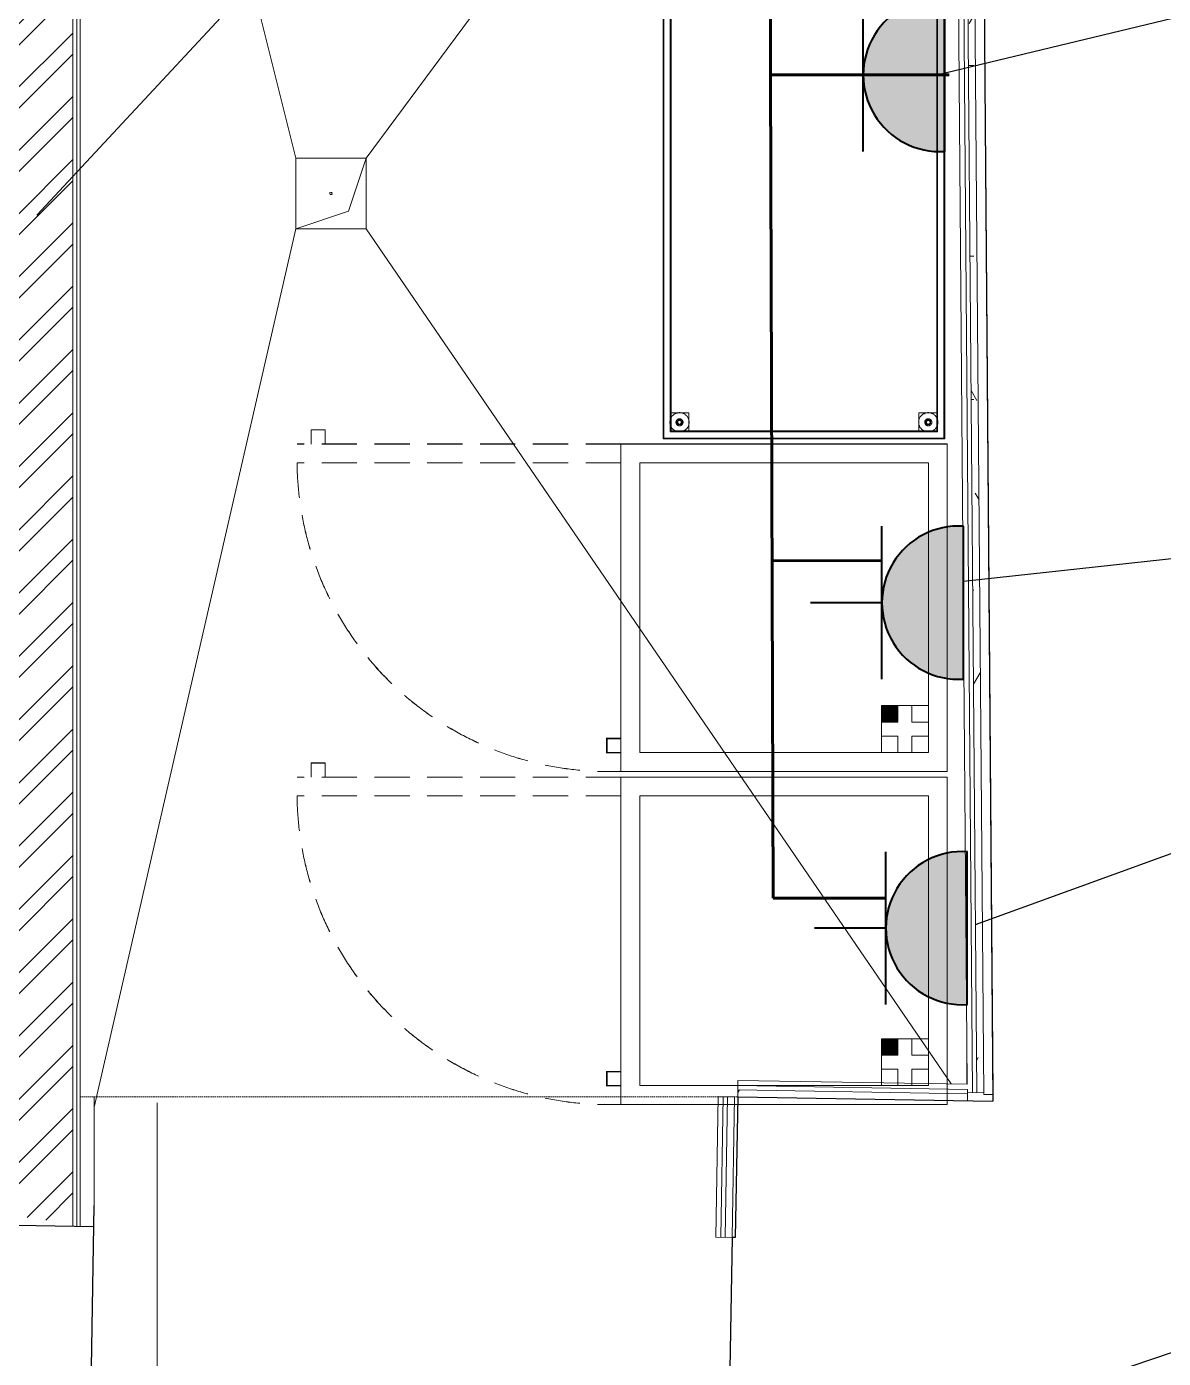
# Model space of a CAD drawing. Header units: millimetres. Extents: x -32 to 417638015, y -35 to 175284279.
# Drawn here: x 222499 to 224921, y 88470 to 91305 of the extents above; entities that cross this region are included whole.
import ezdxf
from ezdxf.enums import TextEntityAlignment as Align

# ---------------------------------------------------------------- set-up
doc = ezdxf.new("R2010")
doc.units = ezdxf.units.MM
doc.linetypes.add('ADSK_Штриховая_ш3 п1_5', pattern=[4.5, 3, -1.5])
doc.linetypes.add('NASCOSTA', pattern=[0.375, 0.25, -0.125])
for name, color, linetype, lineweight in [('.', 7, 'Continuous', 40), ('_ЭМ_гофра', 5, 'Continuous', 60), ('_ЭМ_ТХ_пищеблок', 7, 'Continuous', 30), ('Атрибут', 7, 'Continuous', 5), ('ДОНМ_ТХ_(Нейтральное_мебель)', 7, 'Continuous', 0), ('Обобщенные модели', 7, 'Continuous', 18), ('Оборудование', 7, 'Continuous', 18), ('Перекрытие', 7, 'Continuous', 18), ('Пищ_ОБорудование', 7, 'Continuous', 0), ('Стены внутренние', 7, 'Continuous', 18), ('Стены несущие', 7, 'Continuous', 30), ('Стены отделка', 7, 'Continuous', 30), ('Стены штриховка', 7, 'Continuous', 9), ('ШТРИХОВКА', 252, 'Continuous', 15), ('ЭМ', 5, 'Continuous', 40), ('ЭО', 94, 'Continuous', 30)]:
    doc.layers.add(name, color=color, linetype=linetype, lineweight=lineweight)
doc.layers.add('PDF __ЭМ_Надписи', color=7, linetype='Continuous')
doc.layers.add('ЭОМ_Лотки рабочие', color=5, linetype='Continuous')
doc.layers.add('Линии', color=7, linetype='Continuous', lineweight=9, true_color=0x00a600)
doc.styles.add('ISOCPEUR', font='isocpeur.ttf', dxfattribs={"width": 0.85, "height": 275})
pattern_1 = [(0, (557.2, 188.9), (406.4, 101.6), [33.528, -271.272, 33.528, -271.272, -1625.6]), (0, (557.2, 188.9), (406.4, 101.6), [-609.6, 33.528, -576.072, 33.528, -271.272, -711.2]), (0, (557.2, 188.9), (406.4, 101.6), [-1524, 33.528, -169.672, 33.528, -474.472]), (120, (709.6, 239.7), (-291.18818, 301.15272), [33.528, -271.272, 33.528, -271.272, -1625.6]), (120, (709.6, 239.7), (-291.18818, 301.15272), [-609.6, 33.528, -576.072, 33.528, -271.272, -711.2]), (120, (709.6, 239.7), (-291.18818, 301.15272), [-1524, 33.528, -169.672, 33.528, -474.472]), (240, (760.4, 442.9), (-115.21182, -402.75272), [33.528, -271.272, 33.528, -271.272, -1625.6]), (240, (760.4, 442.9), (-115.21182, -402.75272), [-609.6, 33.528, -576.072, 33.528, -271.272, -711.2]), (240, (760.4, 442.9), (-115.21182, -402.75272), [-1524, 33.528, -169.672, 33.528, -474.472])]

# ---------------------------------------------------------------- blocks, each defined once
blk = doc.blocks.new('_ЭМ_ТХ_Пищеблок')
at = {"layer": 'Пищ_ОБорудование'}
for points in [[(61161.3, 40211.4), (61161.3, 40246.4), (61126.3, 40246.4), (61126.3, 40211.4)], [(61161.3, 39502.2), (61161.3, 39537.2), (61126.3, 39537.2), (61126.3, 39502.2)]]:
    blk.add_hatch(color=8, dxfattribs=at).paths.add_polyline_path(points)
at = {"layer": 'ДОНМ_ТХ_(Нейтральное_мебель)', "color": 8}
blk.add_lwpolyline([(61261.1, 42014.6), (61261.1, 40814.6), (60661.1, 40814.6), (60661.1, 42014.6)], close=True, dxfattribs=at)
for points in [[(61259.6, 42013.1), (61259.6, 40816.1), (60662.6, 40816.1), (60662.6, 42013.1), (61261.1, 42013.1)], [(60676.1, 40829.6), (60676.1, 41999.6)], [(61246.1, 41999.6), (61246.1, 40829.6)], [(60678.1, 40869.6), (60678.1, 41960.7)], [(61244.1, 40869.6), (61244.1, 41960.7)], [(60696.1, 40829.1), (60697.5, 40829.2), (60698.8, 40829.3), (60700.2, 40829.6), (60701.5, 40829.9), (60702.7, 40830.2), (60704, 40830.7), (60705.2, 40831.3), (60706.4, 40831.9), (60707.5, 40832.6), (60708.6, 40833.4), (60709.6, 40834.2), (60710.6, 40835.1), (60711.5, 40836.1), (60712.4, 40837.1), (60713.1, 40838.2), (60713.9, 40839.4), (60714.5, 40840.6), (60715.1, 40841.8), (60715.5, 40843.1), (60715.9, 40844.4), (60716.2, 40845.7), (60716.4, 40847), (60716.6, 40848.3), (60716.6, 40849.6), (60716.6, 40851), (60716.4, 40852.3), (60716.2, 40853.6), (60715.9, 40854.9), (60715.5, 40856.2), (60715.1, 40857.5), (60714.5, 40858.7), (60713.9, 40859.9), (60713.1, 40861.1), (60712.4, 40862.2), (60711.5, 40863.2), (60710.6, 40864.2), (60709.6, 40865.1), (60708.6, 40865.9), (60707.5, 40866.7), (60706.4, 40867.4), (60705.2, 40868), (60704, 40868.6), (60702.7, 40869), (60701.5, 40869.4), (60700.2, 40869.7), (60698.8, 40870), (60697.5, 40870.1), (60694.7, 40870.1), (60693.4, 40870), (60692.1, 40869.7), (60690.8, 40869.4), (60689.5, 40869), (60688.2, 40868.6), (60687, 40868), (60685.9, 40867.4), (60684.7, 40866.7), (60683.7, 40865.9), (60682.6, 40865.1), (60681.6, 40864.2), (60680.7, 40863.2), (60679.9, 40862.2), (60679.1, 40861.1), (60678.4, 40859.9), (60677.7, 40858.7), (60677.2, 40857.5), (60676.7, 40856.2), (60676.3, 40854.9), (60676, 40853.6), (60675.8, 40852.3), (60675.7, 40851), (60675.6, 40849.6), (60675.7, 40848.3), (60675.8, 40847), (60676, 40845.7), (60676.3, 40844.4), (60676.7, 40843.1), (60677.2, 40841.8), (60677.7, 40840.6), (60678.4, 40839.4), (60679.1, 40838.2), (60679.9, 40837.1), (60680.7, 40836.1), (60681.6, 40835.1), (60682.6, 40834.2), (60683.7, 40833.4), (60684.7, 40832.6), (60685.9, 40831.9), (60687, 40831.3), (60688.2, 40830.7), (60689.5, 40830.2), (60690.8, 40829.9), (60692.1, 40829.6), (60693.4, 40829.3), (60694.7, 40829.2), (60696.1, 40829.1)], [(60676.1, 40869.6), (60716.1, 40869.6), (60716.1, 40829.6)], [(60714.9, 40831.6), (60678.1, 40831.6), (60678.1, 40868.4)], [(61226.1, 40829.1), (61227.5, 40829.2), (61228.8, 40829.3), (61230.2, 40829.6), (61231.5, 40829.9), (61232.7, 40830.2), (61234, 40830.7), (61235.2, 40831.3), (61236.4, 40831.9), (61237.5, 40832.6), (61238.6, 40833.4), (61239.6, 40834.2), (61240.6, 40835.1), (61241.5, 40836.1), (61242.4, 40837.1), (61243.1, 40838.2), (61243.9, 40839.4), (61244.5, 40840.6), (61245.1, 40841.8), (61245.5, 40843.1), (61245.9, 40844.4), (61246.2, 40845.7), (61246.4, 40847), (61246.6, 40848.3), (61246.6, 40849.6), (61246.6, 40851), (61246.4, 40852.3), (61246.2, 40853.6), (61245.9, 40854.9), (61245.5, 40856.2), (61245.1, 40857.5), (61244.5, 40858.7), (61243.9, 40859.9), (61243.1, 40861.1), (61242.4, 40862.2), (61241.5, 40863.2), (61240.6, 40864.2), (61239.6, 40865.1), (61238.6, 40865.9), (61237.5, 40866.7), (61236.4, 40867.4), (61235.2, 40868), (61234, 40868.6), (61232.7, 40869), (61231.5, 40869.4), (61230.2, 40869.7), (61228.8, 40870), (61227.5, 40870.1), (61224.7, 40870.1), (61223.4, 40870), (61222.1, 40869.7), (61220.8, 40869.4), (61219.5, 40869), (61218.2, 40868.6), (61217, 40868), (61215.9, 40867.4), (61214.7, 40866.7), (61213.7, 40865.9), (61212.6, 40865.1), (61211.6, 40864.2), (61210.7, 40863.2), (61209.9, 40862.2), (61209.1, 40861.1), (61208.4, 40859.9), (61207.7, 40858.7), (61207.2, 40857.5), (61206.7, 40856.2), (61206.3, 40854.9), (61206, 40853.6), (61205.8, 40852.3), (61205.7, 40851), (61205.6, 40849.6), (61205.7, 40848.3), (61205.8, 40847), (61206, 40845.7), (61206.3, 40844.4), (61206.7, 40843.1), (61207.2, 40841.8), (61207.7, 40840.6), (61208.4, 40839.4), (61209.1, 40838.2), (61209.9, 40837.1), (61210.7, 40836.1), (61211.6, 40835.1), (61212.6, 40834.2), (61213.7, 40833.4), (61214.7, 40832.6), (61215.9, 40831.9), (61217, 40831.3), (61218.2, 40830.7), (61219.5, 40830.2), (61220.8, 40829.9), (61222.1, 40829.6), (61223.4, 40829.3), (61224.7, 40829.2), (61226.1, 40829.1)], [(61206.1, 40829.6), (61206.1, 40869.6), (61246.1, 40869.6)], [(61244.1, 40868.4), (61244.1, 40831.6), (61207.3, 40831.6)], [(60696.1, 40857.1), (60695.6, 40857.1), (60695.1, 40857.1), (60694.6, 40857), (60694.2, 40856.9), (60693.7, 40856.7), (60693.2, 40856.6), (60692.8, 40856.4), (60692.4, 40856.1), (60691.9, 40855.9), (60691.6, 40855.6), (60691.2, 40855.3), (60690.8, 40855), (60690.5, 40854.6), (60690.2, 40854.2), (60689.9, 40853.8), (60689.6, 40853.4), (60689.4, 40853), (60689.2, 40852.5), (60689, 40852), (60688.9, 40851.6), (60688.8, 40851.1), (60688.7, 40850.6), (60688.6, 40850.1), (60688.6, 40849.6), (60688.6, 40849.2), (60688.7, 40848.7), (60688.8, 40848.2), (60688.9, 40847.7), (60689, 40847.3), (60689.2, 40846.8), (60689.4, 40846.3), (60689.6, 40845.9), (60689.9, 40845.5), (60690.2, 40845.1), (60690.5, 40844.7), (60690.8, 40844.3), (60691.2, 40844), (60691.6, 40843.7), (60691.9, 40843.4), (60692.4, 40843.2), (60692.8, 40842.9), (60693.2, 40842.7), (60693.7, 40842.6), (60694.2, 40842.4), (60694.6, 40842.3), (60695.1, 40842.2), (60695.6, 40842.2), (60696.6, 40842.2), (60697.1, 40842.2), (60697.6, 40842.3), (60698.1, 40842.4), (60698.5, 40842.6), (60699, 40842.7), (60699.4, 40842.9), (60699.9, 40843.2), (60700.3, 40843.4), (60700.7, 40843.7), (60701, 40844), (60701.4, 40844.3), (60701.7, 40844.7), (60702.1, 40845.1), (60702.3, 40845.5), (60702.6, 40845.9), (60702.8, 40846.3), (60703, 40846.8), (60703.2, 40847.3), (60703.4, 40847.7), (60703.5, 40848.2), (60703.5, 40848.7), (60703.6, 40849.2), (60703.6, 40849.6), (60703.6, 40850.1), (60703.5, 40850.6), (60703.5, 40851.1), (60703.4, 40851.6), (60703.2, 40852), (60703, 40852.5), (60702.8, 40853), (60702.6, 40853.4), (60702.3, 40853.8), (60702.1, 40854.2), (60701.7, 40854.6), (60701.4, 40855), (60701, 40855.3), (60700.7, 40855.6), (60700.3, 40855.9), (60699.9, 40856.1), (60699.4, 40856.4), (60699, 40856.6), (60698.5, 40856.7), (60698.1, 40856.9), (60697.6, 40857), (60697.1, 40857.1), (60696.6, 40857.1), (60696.1, 40857.1)], [(60696.1, 40854.6), (60695.8, 40854.6), (60695.4, 40854.6), (60695.1, 40854.6), (60694.8, 40854.5), (60694.5, 40854.4), (60694.2, 40854.3), (60693.9, 40854.1), (60693.6, 40854), (60693.3, 40853.8), (60693.1, 40853.6), (60692.8, 40853.4), (60692.6, 40853.2), (60692.4, 40853), (60692.1, 40852.7), (60692, 40852.4), (60691.8, 40852.1), (60691.6, 40851.9), (60691.5, 40851.6), (60691.4, 40851.2), (60691.3, 40850.9), (60691.2, 40850.6), (60691.2, 40850.3), (60691.1, 40850), (60691.1, 40849.6), (60691.1, 40849.3), (60691.2, 40849), (60691.2, 40848.7), (60691.3, 40848.4), (60691.4, 40848.1), (60691.5, 40847.7), (60691.6, 40847.4), (60691.8, 40847.1), (60692, 40846.9), (60692.1, 40846.6), (60692.4, 40846.3), (60692.6, 40846.1), (60692.8, 40845.9), (60693.1, 40845.7), (60693.3, 40845.5), (60693.6, 40845.3), (60693.9, 40845.2), (60694.2, 40845), (60694.5, 40844.9), (60694.8, 40844.8), (60695.1, 40844.7), (60695.4, 40844.7), (60695.8, 40844.7), (60696.4, 40844.7), (60696.8, 40844.7), (60697.1, 40844.7), (60697.4, 40844.8), (60697.7, 40844.9), (60698, 40845), (60698.3, 40845.2), (60698.6, 40845.3), (60698.9, 40845.5), (60699.1, 40845.7), (60699.4, 40845.9), (60699.6, 40846.1), (60699.9, 40846.3), (60700.1, 40846.6), (60700.3, 40846.9), (60700.4, 40847.1), (60700.6, 40847.4), (60700.7, 40847.7), (60700.8, 40848.1), (60700.9, 40848.4), (60701, 40848.7), (60701.1, 40849), (60701.1, 40849.3), (60701.1, 40849.6), (60701.1, 40850), (60701.1, 40850.3), (60701, 40850.6), (60700.9, 40850.9), (60700.8, 40851.2), (60700.7, 40851.6), (60700.6, 40851.9), (60700.4, 40852.1), (60700.3, 40852.4), (60700.1, 40852.7), (60699.9, 40853), (60699.6, 40853.2), (60699.4, 40853.4), (60699.1, 40853.6), (60698.9, 40853.8), (60698.6, 40854), (60698.3, 40854.1), (60698, 40854.3), (60697.7, 40854.4), (60697.4, 40854.5), (60697.1, 40854.6), (60696.8, 40854.6), (60696.4, 40854.6), (60696.1, 40854.6)], [(60696.1, 40853.6), (60695.8, 40853.6), (60695.6, 40853.6), (60695.3, 40853.6), (60695.1, 40853.5), (60694.8, 40853.4), (60694.6, 40853.3), (60694.3, 40853.2), (60694.1, 40853.1), (60693.9, 40853), (60693.7, 40852.8), (60693.5, 40852.7), (60693.3, 40852.5), (60693.1, 40852.3), (60692.9, 40852.1), (60692.8, 40851.9), (60692.6, 40851.6), (60692.5, 40851.4), (60692.4, 40851.2), (60692.3, 40850.9), (60692.2, 40850.7), (60692.2, 40850.4), (60692.1, 40850.2), (60692.1, 40849.9), (60692.1, 40849.6), (60692.1, 40849.4), (60692.1, 40849.1), (60692.2, 40848.9), (60692.2, 40848.6), (60692.3, 40848.4), (60692.4, 40848.1), (60692.5, 40847.9), (60692.6, 40847.6), (60692.8, 40847.4), (60692.9, 40847.2), (60693.1, 40847), (60693.3, 40846.8), (60693.5, 40846.6), (60693.7, 40846.5), (60693.9, 40846.3), (60694.1, 40846.2), (60694.3, 40846.1), (60694.6, 40846), (60694.8, 40845.9), (60695.1, 40845.8), (60695.3, 40845.7), (60695.6, 40845.7), (60695.8, 40845.7), (60696.4, 40845.7), (60696.6, 40845.7), (60696.9, 40845.7), (60697.2, 40845.8), (60697.4, 40845.9), (60697.6, 40846), (60697.9, 40846.1), (60698.1, 40846.2), (60698.3, 40846.3), (60698.5, 40846.5), (60698.7, 40846.6), (60698.9, 40846.8), (60699.1, 40847), (60699.3, 40847.2), (60699.4, 40847.4), (60699.6, 40847.6), (60699.7, 40847.9), (60699.8, 40848.1), (60699.9, 40848.4), (60700, 40848.6), (60700, 40848.9), (60700.1, 40849.1), (60700.1, 40849.4), (60700.1, 40849.6), (60700.1, 40849.9), (60700.1, 40850.2), (60700, 40850.4), (60700, 40850.7), (60699.9, 40850.9), (60699.8, 40851.2), (60699.7, 40851.4), (60699.6, 40851.6), (60699.4, 40851.9), (60699.3, 40852.1), (60699.1, 40852.3), (60698.9, 40852.5), (60698.7, 40852.7), (60698.5, 40852.8), (60698.3, 40853), (60698.1, 40853.1), (60697.9, 40853.2), (60697.6, 40853.3), (60697.4, 40853.4), (60697.2, 40853.5), (60696.9, 40853.6), (60696.6, 40853.6), (60696.4, 40853.6), (60696.1, 40853.6)], [(61226.1, 40857.1), (61225.6, 40857.1), (61225.1, 40857.1), (61224.6, 40857), (61224.2, 40856.9), (61223.7, 40856.7), (61223.2, 40856.6), (61222.8, 40856.4), (61222.4, 40856.1), (61221.9, 40855.9), (61221.6, 40855.6), (61221.2, 40855.3), (61220.8, 40855), (61220.5, 40854.6), (61220.2, 40854.2), (61219.9, 40853.8), (61219.6, 40853.4), (61219.4, 40853), (61219.2, 40852.5), (61219, 40852), (61218.9, 40851.6), (61218.8, 40851.1), (61218.7, 40850.6), (61218.6, 40850.1), (61218.6, 40849.6), (61218.6, 40849.2), (61218.7, 40848.7), (61218.8, 40848.2), (61218.9, 40847.7), (61219, 40847.3), (61219.2, 40846.8), (61219.4, 40846.3), (61219.6, 40845.9), (61219.9, 40845.5), (61220.2, 40845.1), (61220.5, 40844.7), (61220.8, 40844.3), (61221.2, 40844), (61221.6, 40843.7), (61221.9, 40843.4), (61222.4, 40843.2), (61222.8, 40842.9), (61223.2, 40842.7), (61223.7, 40842.6), (61224.2, 40842.4), (61224.6, 40842.3), (61225.1, 40842.2), (61225.6, 40842.2), (61226.6, 40842.2), (61227.1, 40842.2), (61227.6, 40842.3), (61228.1, 40842.4), (61228.5, 40842.6), (61229, 40842.7), (61229.4, 40842.9), (61229.9, 40843.2), (61230.3, 40843.4), (61230.7, 40843.7), (61231, 40844), (61231.4, 40844.3), (61231.7, 40844.7), (61232.1, 40845.1), (61232.3, 40845.5), (61232.6, 40845.9), (61232.8, 40846.3), (61233, 40846.8), (61233.2, 40847.3), (61233.4, 40847.7), (61233.5, 40848.2), (61233.5, 40848.7), (61233.6, 40849.2), (61233.6, 40849.6), (61233.6, 40850.1), (61233.5, 40850.6), (61233.5, 40851.1), (61233.4, 40851.6), (61233.2, 40852), (61233, 40852.5), (61232.8, 40853), (61232.6, 40853.4), (61232.3, 40853.8), (61232.1, 40854.2), (61231.7, 40854.6), (61231.4, 40855), (61231, 40855.3), (61230.7, 40855.6), (61230.3, 40855.9), (61229.9, 40856.1), (61229.4, 40856.4), (61229, 40856.6), (61228.5, 40856.7), (61228.1, 40856.9), (61227.6, 40857), (61227.1, 40857.1), (61226.6, 40857.1), (61226.1, 40857.1)], [(61226.1, 40854.6), (61225.8, 40854.6), (61225.4, 40854.6), (61225.1, 40854.6), (61224.8, 40854.5), (61224.5, 40854.4), (61224.2, 40854.3), (61223.9, 40854.1), (61223.6, 40854), (61223.3, 40853.8), (61223.1, 40853.6), (61222.8, 40853.4), (61222.6, 40853.2), (61222.4, 40853), (61222.1, 40852.7), (61222, 40852.4), (61221.8, 40852.1), (61221.6, 40851.9), (61221.5, 40851.6), (61221.4, 40851.2), (61221.3, 40850.9), (61221.2, 40850.6), (61221.2, 40850.3), (61221.1, 40850), (61221.1, 40849.6), (61221.1, 40849.3), (61221.2, 40849), (61221.2, 40848.7), (61221.3, 40848.4), (61221.4, 40848.1), (61221.5, 40847.7), (61221.6, 40847.4), (61221.8, 40847.1), (61222, 40846.9), (61222.1, 40846.6), (61222.4, 40846.3), (61222.6, 40846.1), (61222.8, 40845.9), (61223.1, 40845.7), (61223.3, 40845.5), (61223.6, 40845.3), (61223.9, 40845.2), (61224.2, 40845), (61224.5, 40844.9), (61224.8, 40844.8), (61225.1, 40844.7), (61225.4, 40844.7), (61225.8, 40844.7), (61226.4, 40844.7), (61226.8, 40844.7), (61227.1, 40844.7), (61227.4, 40844.8), (61227.7, 40844.9), (61228, 40845), (61228.3, 40845.2), (61228.6, 40845.3), (61228.9, 40845.5), (61229.1, 40845.7), (61229.4, 40845.9), (61229.6, 40846.1), (61229.9, 40846.3), (61230.1, 40846.6), (61230.3, 40846.9), (61230.4, 40847.1), (61230.6, 40847.4), (61230.7, 40847.7), (61230.8, 40848.1), (61230.9, 40848.4), (61231, 40848.7), (61231.1, 40849), (61231.1, 40849.3), (61231.1, 40849.6), (61231.1, 40850), (61231.1, 40850.3), (61231, 40850.6), (61230.9, 40850.9), (61230.8, 40851.2), (61230.7, 40851.6), (61230.6, 40851.9), (61230.4, 40852.1), (61230.3, 40852.4), (61230.1, 40852.7), (61229.9, 40853), (61229.6, 40853.2), (61229.4, 40853.4), (61229.1, 40853.6), (61228.9, 40853.8), (61228.6, 40854), (61228.3, 40854.1), (61228, 40854.3), (61227.7, 40854.4), (61227.4, 40854.5), (61227.1, 40854.6), (61226.8, 40854.6), (61226.4, 40854.6), (61226.1, 40854.6)], [(61226.1, 40853.6), (61225.8, 40853.6), (61225.6, 40853.6), (61225.3, 40853.6), (61225.1, 40853.5), (61224.8, 40853.4), (61224.6, 40853.3), (61224.3, 40853.2), (61224.1, 40853.1), (61223.9, 40853), (61223.7, 40852.8), (61223.5, 40852.7), (61223.3, 40852.5), (61223.1, 40852.3), (61222.9, 40852.1), (61222.8, 40851.9), (61222.6, 40851.6), (61222.5, 40851.4), (61222.4, 40851.2), (61222.3, 40850.9), (61222.2, 40850.7), (61222.2, 40850.4), (61222.1, 40850.2), (61222.1, 40849.9), (61222.1, 40849.6), (61222.1, 40849.4), (61222.1, 40849.1), (61222.2, 40848.9), (61222.2, 40848.6), (61222.3, 40848.4), (61222.4, 40848.1), (61222.5, 40847.9), (61222.6, 40847.6), (61222.8, 40847.4), (61222.9, 40847.2), (61223.1, 40847), (61223.3, 40846.8), (61223.5, 40846.6), (61223.7, 40846.5), (61223.9, 40846.3), (61224.1, 40846.2), (61224.3, 40846.1), (61224.6, 40846), (61224.8, 40845.9), (61225.1, 40845.8), (61225.3, 40845.7), (61225.6, 40845.7), (61225.8, 40845.7), (61226.4, 40845.7), (61226.6, 40845.7), (61226.9, 40845.7), (61227.2, 40845.8), (61227.4, 40845.9), (61227.6, 40846), (61227.9, 40846.1), (61228.1, 40846.2), (61228.3, 40846.3), (61228.5, 40846.5), (61228.7, 40846.6), (61228.9, 40846.8), (61229.1, 40847), (61229.3, 40847.2), (61229.4, 40847.4), (61229.6, 40847.6), (61229.7, 40847.9), (61229.8, 40848.1), (61229.9, 40848.4), (61230, 40848.6), (61230, 40848.9), (61230.1, 40849.1), (61230.1, 40849.4), (61230.1, 40849.6), (61230.1, 40849.9), (61230.1, 40850.2), (61230, 40850.4), (61230, 40850.7), (61229.9, 40850.9), (61229.8, 40851.2), (61229.7, 40851.4), (61229.6, 40851.6), (61229.4, 40851.9), (61229.3, 40852.1), (61229.1, 40852.3), (61228.9, 40852.5), (61228.7, 40852.7), (61228.5, 40852.8), (61228.3, 40853), (61228.1, 40853.1), (61227.9, 40853.2), (61227.6, 40853.3), (61227.4, 40853.4), (61227.2, 40853.5), (61226.9, 40853.6), (61226.6, 40853.6), (61226.4, 40853.6), (61226.1, 40853.6)], [(61246.1, 40829.6), (60676.1, 40829.6)], [(61246.1, 40831.6), (60716.1, 40831.6)]]:
    blk.add_lwpolyline(points, dxfattribs=at)
at = {"layer": 'Оборудование', "color": 8}
for points in [[(61266.3, 40803.4), (61266.3, 40106.4), (60571.3, 40106.4), (60571.3, 40803.4), (61266.3, 40803.4)], [(61266.3, 40094.2), (61266.3, 39397.2), (60571.3, 39397.2), (60571.3, 40094.2), (61266.3, 40094.2)]]:
    blk.add_lwpolyline(points, dxfattribs=at)
for points in [[(61226.3, 40763.4), (61226.3, 40146.4), (60611.3, 40146.4), (60611.3, 40763.4)], [(61226.3, 40054.2), (61226.3, 39437.2), (60611.3, 39437.2), (60611.3, 40054.2)]]:
    blk.add_lwpolyline(points, close=True, dxfattribs=at)
at = {"layer": 'Пищ_ОБорудование', "color": 8, "linetype": 'NASCOSTA', "lineweight": 0, "ltscale": 300}
for points in [[(59911.3, 40803.4), (59911.3, 40833.4), (59941.3, 40833.4), (59941.3, 40803.4)], [(60571.3, 40803.4), (59881.3, 40803.4)], [(60571.3, 40763.4), (59881.3, 40763.4)], [(59911.3, 40094.2), (59911.3, 40124.2), (59941.3, 40124.2), (59941.3, 40094.2)], [(60571.3, 40094.2), (59881.3, 40094.2)], [(60571.3, 40054.2), (59881.3, 40054.2)]]:
    blk.add_lwpolyline(points, dxfattribs=at)
at = {"layer": 'Пищ_ОБорудование', "color": 8}
for points in [[(61126.3, 40146.4), (61126.3, 40246.4), (61226.3, 40246.4), (61226.3, 40146.4), (61126.3, 40146.4), (61126.3, 40181.4), (61161.3, 40181.4), (61161.3, 40146.4), (61191.3, 40146.4), (61191.3, 40181.4), (61226.3, 40181.4), (61226.3, 40211.4), (61191.3, 40211.4), (61191.3, 40246.4), (61161.3, 40246.4), (61161.3, 40211.4), (61126.3, 40211.4)], [(61126.3, 39437.2), (61126.3, 39537.2), (61226.3, 39537.2), (61226.3, 39437.2), (61126.3, 39437.2), (61126.3, 39472.2), (61161.3, 39472.2), (61161.3, 39437.2), (61191.3, 39437.2), (61191.3, 39472.2), (61226.3, 39472.2), (61226.3, 39502.2), (61191.3, 39502.2), (61191.3, 39537.2), (61161.3, 39537.2), (61161.3, 39502.2), (61126.3, 39502.2)]]:
    blk.add_lwpolyline(points, dxfattribs=at)
at = {"layer": 'Пищ_ОБорудование', "color": 8, "lineweight": 15, "ltscale": 10, "const_width": 3}
for points in [[(60571.3, 40146.4), (60541.3, 40146.4), (60541.3, 40176.4), (60571.3, 40176.4)], [(60571.3, 39437.2), (60541.3, 39437.2), (60541.3, 39467.2), (60571.3, 39467.2)]]:
    blk.add_lwpolyline(points, dxfattribs=at)
at = {"layer": 'Пищ_ОБорудование', "color": 8, "linetype": 'NASCOSTA', "lineweight": 0, "ltscale": 300}
for centre in [(60545.2, 40769.9), (60545.2, 40060.8)]:
    blk.add_arc(centre, 664, 180.5628, 272.244, dxfattribs=at)
at = {"layer": 'Атрибут', "color": 8, "style": 'ISOCPEUR', "width": 0.85}
blk.add_attdef('№_ПОЗИЦИИ', text='', height=150, rotation=90, dxfattribs=at).set_placement((58331.7, 39155.2), align=Align.MIDDLE_CENTER)
blk = doc.blocks.new('ТХ пищеблок....')
at = {"layer": 'Пищ_ОБорудование'}
for points in [[(8496, 24914.3), (8461, 24914.3), (8461, 24879.3), (8496, 24879.3)], [(8496, 24205.1), (8461, 24205.1), (8461, 24170.1), (8496, 24170.1)]]:
    blk.add_hatch(color=8, dxfattribs=at).paths.add_polyline_path(points)
at = {"layer": 'ДОНМ_ТХ_(Нейтральное_мебель)', "color": 8}
blk.add_lwpolyline([(8595.8, 26682.5), (8595.8, 25482.5), (7995.8, 25482.5), (7995.8, 26682.5)], close=True, dxfattribs=at)
for points in [[(8594.3, 26681), (8594.3, 25484), (7997.3, 25484), (7997.3, 26681), (8595.8, 26681)], [(8010.8, 25497.5), (8010.8, 26667.5)], [(8580.8, 26667.5), (8580.8, 25497.5)], [(8012.8, 25537.5), (8012.8, 26628.6)], [(8578.8, 25537.5), (8578.8, 26628.6)], [(8030.8, 25497), (8032.2, 25497.1), (8033.5, 25497.2), (8034.9, 25497.4), (8036.2, 25497.7), (8037.4, 25498.1), (8038.7, 25498.6), (8039.9, 25499.1), (8041.1, 25499.8), (8042.2, 25500.5), (8043.3, 25501.2), (8044.3, 25502.1), (8045.3, 25503), (8046.2, 25504), (8047.1, 25505), (8047.9, 25506.1), (8048.6, 25507.3), (8049.2, 25508.5), (8049.8, 25509.7), (8050.2, 25511), (8050.6, 25512.2), (8050.9, 25513.5), (8051.1, 25514.9), (8051.3, 25516.2), (8051.3, 25517.5), (8051.3, 25518.8), (8051.1, 25520.2), (8050.9, 25521.5), (8050.6, 25522.8), (8050.2, 25524.1), (8049.8, 25525.3), (8049.2, 25526.6), (8048.6, 25527.8), (8047.9, 25528.9), (8047.1, 25530), (8046.2, 25531.1), (8045.3, 25532), (8044.3, 25532.9), (8043.3, 25533.8), (8042.2, 25534.6), (8041.1, 25535.3), (8039.9, 25535.9), (8038.7, 25536.4), (8037.4, 25536.9), (8036.2, 25537.3), (8034.9, 25537.6), (8033.5, 25537.8), (8032.2, 25538), (8029.5, 25538), (8028.1, 25537.8), (8026.8, 25537.6), (8025.5, 25537.3), (8024.2, 25536.9), (8022.9, 25536.4), (8021.7, 25535.9), (8020.6, 25535.3), (8019.4, 25534.6), (8018.4, 25533.8), (8017.3, 25532.9), (8016.4, 25532), (8015.4, 25531.1), (8014.6, 25530), (8013.8, 25528.9), (8013.1, 25527.8), (8012.4, 25526.6), (8011.9, 25525.3), (8011.4, 25524.1), (8011, 25522.8), (8010.7, 25521.5), (8010.5, 25520.2), (8010.4, 25518.8), (8010.3, 25517.5), (8010.4, 25516.2), (8010.5, 25514.9), (8010.7, 25513.5), (8011, 25512.2), (8011.4, 25511), (8011.9, 25509.7), (8012.4, 25508.5), (8013.1, 25507.3), (8013.8, 25506.1), (8014.6, 25505), (8015.4, 25504), (8016.4, 25503), (8017.3, 25502.1), (8018.4, 25501.2), (8019.4, 25500.5), (8020.6, 25499.8), (8021.7, 25499.1), (8022.9, 25498.6), (8024.2, 25498.1), (8025.5, 25497.7), (8026.8, 25497.4), (8028.1, 25497.2), (8029.5, 25497.1), (8030.8, 25497)], [(8010.8, 25537.5), (8050.8, 25537.5), (8050.8, 25497.5)], [(8049.6, 25499.5), (8012.8, 25499.5), (8012.8, 25536.3)], [(8030.8, 25525), (8030.3, 25525), (8029.8, 25524.9), (8029.3, 25524.9), (8028.9, 25524.7), (8028.4, 25524.6), (8027.9, 25524.4), (8027.5, 25524.2), (8027.1, 25524), (8026.7, 25523.7), (8026.3, 25523.5), (8025.9, 25523.2), (8025.5, 25522.8), (8025.2, 25522.5), (8024.9, 25522.1), (8024.6, 25521.7), (8024.3, 25521.3), (8024.1, 25520.8), (8023.9, 25520.4), (8023.7, 25519.9), (8023.6, 25519.4), (8023.5, 25519), (8023.4, 25518.5), (8023.3, 25518), (8023.3, 25517.5), (8023.3, 25517), (8023.4, 25516.5), (8023.5, 25516.1), (8023.6, 25515.6), (8023.7, 25515.1), (8023.9, 25514.6), (8024.1, 25514.2), (8024.3, 25513.8), (8024.6, 25513.3), (8024.9, 25512.9), (8025.2, 25512.5), (8025.5, 25512.2), (8025.9, 25511.9), (8026.3, 25511.6), (8026.7, 25511.3), (8027.1, 25511), (8027.5, 25510.8), (8027.9, 25510.6), (8028.4, 25510.4), (8028.9, 25510.3), (8029.3, 25510.2), (8029.8, 25510.1), (8030.3, 25510), (8031.3, 25510), (8031.8, 25510.1), (8032.3, 25510.2), (8032.8, 25510.3), (8033.2, 25510.4), (8033.7, 25510.6), (8034.1, 25510.8), (8034.6, 25511), (8035, 25511.3), (8035.4, 25511.6), (8035.8, 25511.9), (8036.1, 25512.2), (8036.4, 25512.5), (8036.8, 25512.9), (8037.1, 25513.3), (8037.3, 25513.8), (8037.5, 25514.2), (8037.8, 25514.6), (8037.9, 25515.1), (8038.1, 25515.6), (8038.2, 25516.1), (8038.3, 25516.5), (8038.3, 25517), (8038.3, 25517.5), (8038.3, 25518), (8038.3, 25518.5), (8038.2, 25519), (8038.1, 25519.4), (8037.9, 25519.9), (8037.8, 25520.4), (8037.5, 25520.8), (8037.3, 25521.3), (8037.1, 25521.7), (8036.8, 25522.1), (8036.4, 25522.5), (8036.1, 25522.8), (8035.8, 25523.2), (8035.4, 25523.5), (8035, 25523.7), (8034.6, 25524), (8034.1, 25524.2), (8033.7, 25524.4), (8033.2, 25524.6), (8032.8, 25524.7), (8032.3, 25524.9), (8031.8, 25524.9), (8031.3, 25525), (8030.8, 25525)], [(8030.8, 25522.5), (8030.5, 25522.5), (8030.2, 25522.5), (8029.8, 25522.4), (8029.5, 25522.3), (8029.2, 25522.2), (8028.9, 25522.1), (8028.6, 25522), (8028.3, 25521.8), (8028, 25521.7), (8027.8, 25521.5), (8027.5, 25521.3), (8027.3, 25521), (8027.1, 25520.8), (8026.9, 25520.6), (8026.7, 25520.3), (8026.5, 25520), (8026.3, 25519.7), (8026.2, 25519.4), (8026.1, 25519.1), (8026, 25518.8), (8025.9, 25518.5), (8025.9, 25518.2), (8025.8, 25517.8), (8025.8, 25517.5), (8025.8, 25517.2), (8025.9, 25516.9), (8025.9, 25516.5), (8026, 25516.2), (8026.1, 25515.9), (8026.2, 25515.6), (8026.3, 25515.3), (8026.5, 25515), (8026.7, 25514.7), (8026.9, 25514.5), (8027.1, 25514.2), (8027.3, 25514), (8027.5, 25513.7), (8027.8, 25513.5), (8028, 25513.3), (8028.3, 25513.2), (8028.6, 25513), (8028.9, 25512.9), (8029.2, 25512.8), (8029.5, 25512.7), (8029.8, 25512.6), (8030.2, 25512.6), (8030.5, 25512.5), (8031.2, 25512.5), (8031.5, 25512.6), (8031.8, 25512.6), (8032.1, 25512.7), (8032.4, 25512.8), (8032.7, 25512.9), (8033, 25513), (8033.3, 25513.2), (8033.6, 25513.3), (8033.9, 25513.5), (8034.1, 25513.7), (8034.3, 25514), (8034.6, 25514.2), (8034.8, 25514.5), (8035, 25514.7), (8035.1, 25515), (8035.3, 25515.3), (8035.4, 25515.6), (8035.6, 25515.9), (8035.7, 25516.2), (8035.7, 25516.5), (8035.8, 25516.9), (8035.8, 25517.2), (8035.8, 25517.5), (8035.8, 25517.8), (8035.8, 25518.2), (8035.7, 25518.5), (8035.7, 25518.8), (8035.6, 25519.1), (8035.4, 25519.4), (8035.3, 25519.7), (8035.1, 25520), (8035, 25520.3), (8034.8, 25520.6), (8034.6, 25520.8), (8034.3, 25521), (8034.1, 25521.3), (8033.9, 25521.5), (8033.6, 25521.7), (8033.3, 25521.8), (8033, 25522), (8032.7, 25522.1), (8032.4, 25522.2), (8032.1, 25522.3), (8031.8, 25522.4), (8031.5, 25522.5), (8031.2, 25522.5), (8030.8, 25522.5)], [(8030.8, 25521.5), (8030.6, 25521.5), (8030.3, 25521.5), (8030, 25521.4), (8029.8, 25521.4), (8029.5, 25521.3), (8029.3, 25521.2), (8029, 25521.1), (8028.8, 25521), (8028.6, 25520.8), (8028.4, 25520.7), (8028.2, 25520.5), (8028, 25520.3), (8027.8, 25520.2), (8027.7, 25519.9), (8027.5, 25519.7), (8027.4, 25519.5), (8027.2, 25519.3), (8027.1, 25519), (8027, 25518.8), (8027, 25518.5), (8026.9, 25518.3), (8026.9, 25518), (8026.8, 25517.8), (8026.8, 25517.5), (8026.8, 25517.2), (8026.9, 25517), (8026.9, 25516.7), (8027, 25516.5), (8027, 25516.2), (8027.1, 25516), (8027.2, 25515.7), (8027.4, 25515.5), (8027.5, 25515.3), (8027.7, 25515.1), (8027.8, 25514.9), (8028, 25514.7), (8028.2, 25514.5), (8028.4, 25514.3), (8028.6, 25514.2), (8028.8, 25514), (8029, 25513.9), (8029.3, 25513.8), (8029.5, 25513.7), (8029.8, 25513.6), (8030, 25513.6), (8030.3, 25513.5), (8030.6, 25513.5), (8031.1, 25513.5), (8031.3, 25513.5), (8031.6, 25513.6), (8031.9, 25513.6), (8032.1, 25513.7), (8032.4, 25513.8), (8032.6, 25513.9), (8032.8, 25514), (8033, 25514.2), (8033.2, 25514.3), (8033.5, 25514.5), (8033.6, 25514.7), (8033.8, 25514.9), (8034, 25515.1), (8034.1, 25515.3), (8034.3, 25515.5), (8034.4, 25515.7), (8034.5, 25516), (8034.6, 25516.2), (8034.7, 25516.5), (8034.7, 25516.7), (8034.8, 25517), (8034.8, 25517.2), (8034.8, 25517.5), (8034.8, 25517.8), (8034.8, 25518), (8034.7, 25518.3), (8034.7, 25518.5), (8034.6, 25518.8), (8034.5, 25519), (8034.4, 25519.3), (8034.3, 25519.5), (8034.1, 25519.7), (8034, 25519.9), (8033.8, 25520.2), (8033.6, 25520.3), (8033.5, 25520.5), (8033.2, 25520.7), (8033, 25520.8), (8032.8, 25521), (8032.6, 25521.1), (8032.4, 25521.2), (8032.1, 25521.3), (8031.9, 25521.4), (8031.6, 25521.4), (8031.3, 25521.5), (8031.1, 25521.5), (8030.8, 25521.5)], [(8560.8, 25497), (8562.2, 25497.1), (8563.5, 25497.2), (8564.9, 25497.4), (8566.2, 25497.7), (8567.4, 25498.1), (8568.7, 25498.6), (8569.9, 25499.1), (8571.1, 25499.8), (8572.2, 25500.5), (8573.3, 25501.2), (8574.3, 25502.1), (8575.3, 25503), (8576.2, 25504), (8577.1, 25505), (8577.9, 25506.1), (8578.6, 25507.3), (8579.2, 25508.5), (8579.8, 25509.7), (8580.2, 25511), (8580.6, 25512.2), (8580.9, 25513.5), (8581.1, 25514.9), (8581.3, 25516.2), (8581.3, 25517.5), (8581.3, 25518.8), (8581.1, 25520.2), (8580.9, 25521.5), (8580.6, 25522.8), (8580.2, 25524.1), (8579.8, 25525.3), (8579.2, 25526.6), (8578.6, 25527.8), (8577.9, 25528.9), (8577.1, 25530), (8576.2, 25531.1), (8575.3, 25532), (8574.3, 25532.9), (8573.3, 25533.8), (8572.2, 25534.6), (8571.1, 25535.3), (8569.9, 25535.9), (8568.7, 25536.4), (8567.4, 25536.9), (8566.2, 25537.3), (8564.9, 25537.6), (8563.5, 25537.8), (8562.2, 25538), (8559.5, 25538), (8558.1, 25537.8), (8556.8, 25537.6), (8555.5, 25537.3), (8554.2, 25536.9), (8552.9, 25536.4), (8551.7, 25535.9), (8550.6, 25535.3), (8549.4, 25534.6), (8548.4, 25533.8), (8547.3, 25532.9), (8546.4, 25532), (8545.4, 25531.1), (8544.6, 25530), (8543.8, 25528.9), (8543.1, 25527.8), (8542.4, 25526.6), (8541.9, 25525.3), (8541.4, 25524.1), (8541, 25522.8), (8540.7, 25521.5), (8540.5, 25520.2), (8540.4, 25518.8), (8540.3, 25517.5), (8540.4, 25516.2), (8540.5, 25514.9), (8540.7, 25513.5), (8541, 25512.2), (8541.4, 25511), (8541.9, 25509.7), (8542.4, 25508.5), (8543.1, 25507.3), (8543.8, 25506.1), (8544.6, 25505), (8545.4, 25504), (8546.4, 25503), (8547.3, 25502.1), (8548.4, 25501.2), (8549.4, 25500.5), (8550.6, 25499.8), (8551.7, 25499.1), (8552.9, 25498.6), (8554.2, 25498.1), (8555.5, 25497.7), (8556.8, 25497.4), (8558.1, 25497.2), (8559.5, 25497.1), (8560.8, 25497)], [(8540.8, 25497.5), (8540.8, 25537.5), (8580.8, 25537.5)], [(8578.8, 25536.3), (8578.8, 25499.5), (8542, 25499.5)], [(8560.8, 25525), (8560.3, 25525), (8559.8, 25524.9), (8559.3, 25524.9), (8558.9, 25524.7), (8558.4, 25524.6), (8557.9, 25524.4), (8557.5, 25524.2), (8557.1, 25524), (8556.7, 25523.7), (8556.3, 25523.5), (8555.9, 25523.2), (8555.5, 25522.8), (8555.2, 25522.5), (8554.9, 25522.1), (8554.6, 25521.7), (8554.3, 25521.3), (8554.1, 25520.8), (8553.9, 25520.4), (8553.7, 25519.9), (8553.6, 25519.4), (8553.5, 25519), (8553.4, 25518.5), (8553.3, 25518), (8553.3, 25517.5), (8553.3, 25517), (8553.4, 25516.5), (8553.5, 25516.1), (8553.6, 25515.6), (8553.7, 25515.1), (8553.9, 25514.6), (8554.1, 25514.2), (8554.3, 25513.8), (8554.6, 25513.3), (8554.9, 25512.9), (8555.2, 25512.5), (8555.5, 25512.2), (8555.9, 25511.9), (8556.3, 25511.6), (8556.7, 25511.3), (8557.1, 25511), (8557.5, 25510.8), (8557.9, 25510.6), (8558.4, 25510.4), (8558.9, 25510.3), (8559.3, 25510.2), (8559.8, 25510.1), (8560.3, 25510), (8561.3, 25510), (8561.8, 25510.1), (8562.3, 25510.2), (8562.8, 25510.3), (8563.2, 25510.4), (8563.7, 25510.6), (8564.1, 25510.8), (8564.6, 25511), (8565, 25511.3), (8565.4, 25511.6), (8565.8, 25511.9), (8566.1, 25512.2), (8566.4, 25512.5), (8566.8, 25512.9), (8567.1, 25513.3), (8567.3, 25513.8), (8567.5, 25514.2), (8567.8, 25514.6), (8567.9, 25515.1), (8568.1, 25515.6), (8568.2, 25516.1), (8568.3, 25516.5), (8568.3, 25517), (8568.3, 25517.5), (8568.3, 25518), (8568.3, 25518.5), (8568.2, 25519), (8568.1, 25519.4), (8567.9, 25519.9), (8567.8, 25520.4), (8567.5, 25520.8), (8567.3, 25521.3), (8567.1, 25521.7), (8566.8, 25522.1), (8566.4, 25522.5), (8566.1, 25522.8), (8565.8, 25523.2), (8565.4, 25523.5), (8565, 25523.7), (8564.6, 25524), (8564.1, 25524.2), (8563.7, 25524.4), (8563.2, 25524.6), (8562.8, 25524.7), (8562.3, 25524.9), (8561.8, 25524.9), (8561.3, 25525), (8560.8, 25525)], [(8560.8, 25522.5), (8560.5, 25522.5), (8560.2, 25522.5), (8559.8, 25522.4), (8559.5, 25522.3), (8559.2, 25522.2), (8558.9, 25522.1), (8558.6, 25522), (8558.3, 25521.8), (8558, 25521.7), (8557.8, 25521.5), (8557.5, 25521.3), (8557.3, 25521), (8557.1, 25520.8), (8556.9, 25520.6), (8556.7, 25520.3), (8556.5, 25520), (8556.3, 25519.7), (8556.2, 25519.4), (8556.1, 25519.1), (8556, 25518.8), (8555.9, 25518.5), (8555.9, 25518.2), (8555.8, 25517.8), (8555.8, 25517.5), (8555.8, 25517.2), (8555.9, 25516.9), (8555.9, 25516.5), (8556, 25516.2), (8556.1, 25515.9), (8556.2, 25515.6), (8556.3, 25515.3), (8556.5, 25515), (8556.7, 25514.7), (8556.9, 25514.5), (8557.1, 25514.2), (8557.3, 25514), (8557.5, 25513.7), (8557.8, 25513.5), (8558, 25513.3), (8558.3, 25513.2), (8558.6, 25513), (8558.9, 25512.9), (8559.2, 25512.8), (8559.5, 25512.7), (8559.8, 25512.6), (8560.2, 25512.6), (8560.5, 25512.5), (8561.2, 25512.5), (8561.5, 25512.6), (8561.8, 25512.6), (8562.1, 25512.7), (8562.4, 25512.8), (8562.7, 25512.9), (8563, 25513), (8563.3, 25513.2), (8563.6, 25513.3), (8563.9, 25513.5), (8564.1, 25513.7), (8564.3, 25514), (8564.6, 25514.2), (8564.8, 25514.5), (8565, 25514.7), (8565.1, 25515), (8565.3, 25515.3), (8565.4, 25515.6), (8565.6, 25515.9), (8565.7, 25516.2), (8565.7, 25516.5), (8565.8, 25516.9), (8565.8, 25517.2), (8565.8, 25517.5), (8565.8, 25517.8), (8565.8, 25518.2), (8565.7, 25518.5), (8565.7, 25518.8), (8565.6, 25519.1), (8565.4, 25519.4), (8565.3, 25519.7), (8565.1, 25520), (8565, 25520.3), (8564.8, 25520.6), (8564.6, 25520.8), (8564.3, 25521), (8564.1, 25521.3), (8563.9, 25521.5), (8563.6, 25521.7), (8563.3, 25521.8), (8563, 25522), (8562.7, 25522.1), (8562.4, 25522.2), (8562.1, 25522.3), (8561.8, 25522.4), (8561.5, 25522.5), (8561.2, 25522.5), (8560.8, 25522.5)], [(8560.8, 25521.5), (8560.6, 25521.5), (8560.3, 25521.5), (8560, 25521.4), (8559.8, 25521.4), (8559.5, 25521.3), (8559.3, 25521.2), (8559, 25521.1), (8558.8, 25521), (8558.6, 25520.8), (8558.4, 25520.7), (8558.2, 25520.5), (8558, 25520.3), (8557.8, 25520.2), (8557.7, 25519.9), (8557.5, 25519.7), (8557.4, 25519.5), (8557.2, 25519.3), (8557.1, 25519), (8557, 25518.8), (8557, 25518.5), (8556.9, 25518.3), (8556.9, 25518), (8556.8, 25517.8), (8556.8, 25517.5), (8556.8, 25517.2), (8556.9, 25517), (8556.9, 25516.7), (8557, 25516.5), (8557, 25516.2), (8557.1, 25516), (8557.2, 25515.7), (8557.4, 25515.5), (8557.5, 25515.3), (8557.7, 25515.1), (8557.8, 25514.9), (8558, 25514.7), (8558.2, 25514.5), (8558.4, 25514.3), (8558.6, 25514.2), (8558.8, 25514), (8559, 25513.9), (8559.3, 25513.8), (8559.5, 25513.7), (8559.8, 25513.6), (8560, 25513.6), (8560.3, 25513.5), (8560.6, 25513.5), (8561.1, 25513.5), (8561.3, 25513.5), (8561.6, 25513.6), (8561.9, 25513.6), (8562.1, 25513.7), (8562.4, 25513.8), (8562.6, 25513.9), (8562.8, 25514), (8563, 25514.2), (8563.2, 25514.3), (8563.5, 25514.5), (8563.6, 25514.7), (8563.8, 25514.9), (8564, 25515.1), (8564.1, 25515.3), (8564.3, 25515.5), (8564.4, 25515.7), (8564.5, 25516), (8564.6, 25516.2), (8564.7, 25516.5), (8564.7, 25516.7), (8564.8, 25517), (8564.8, 25517.2), (8564.8, 25517.5), (8564.8, 25517.8), (8564.8, 25518), (8564.7, 25518.3), (8564.7, 25518.5), (8564.6, 25518.8), (8564.5, 25519), (8564.4, 25519.3), (8564.3, 25519.5), (8564.1, 25519.7), (8564, 25519.9), (8563.8, 25520.2), (8563.6, 25520.3), (8563.5, 25520.5), (8563.2, 25520.7), (8563, 25520.8), (8562.8, 25521), (8562.6, 25521.1), (8562.4, 25521.2), (8562.1, 25521.3), (8561.9, 25521.4), (8561.6, 25521.4), (8561.3, 25521.5), (8561.1, 25521.5), (8560.8, 25521.5)], [(8580.8, 25497.5), (8010.8, 25497.5)], [(8580.8, 25499.5), (8050.8, 25499.5)]]:
    blk.add_lwpolyline(points, dxfattribs=at)
at = {"layer": 'Оборудование', "color": 8}
for points in [[(8601, 25471.3), (8601, 24774.3), (7906, 24774.3), (7906, 25471.3), (8601, 25471.3)], [(8601, 24762.1), (8601, 24065.1), (7906, 24065.1), (7906, 24762.1), (8601, 24762.1)]]:
    blk.add_lwpolyline(points, dxfattribs=at)
for points in [[(8561, 25431.3), (8561, 24814.3), (7946, 24814.3), (7946, 25431.3)], [(8561, 24722.1), (8561, 24105.1), (7946, 24105.1), (7946, 24722.1)]]:
    blk.add_lwpolyline(points, close=True, dxfattribs=at)
at = {"layer": 'Пищ_ОБорудование', "color": 8, "linetype": 'NASCOSTA', "lineweight": 0, "ltscale": 300}
for points in [[(7246, 25471.3), (7246, 25501.3), (7276, 25501.3), (7276, 25471.3)], [(7906, 25471.3), (7216, 25471.3)], [(7906, 25431.3), (7216, 25431.3)], [(7246, 24762.1), (7246, 24792.1), (7276, 24792.1), (7276, 24762.1)], [(7906, 24762.1), (7216, 24762.1)], [(7906, 24722.1), (7216, 24722.1)]]:
    blk.add_lwpolyline(points, dxfattribs=at)
at = {"layer": 'Пищ_ОБорудование', "color": 8}
for points in [[(8461, 24814.3), (8461, 24914.3), (8561, 24914.3), (8561, 24814.3), (8461, 24814.3), (8461, 24849.3), (8496, 24849.3), (8496, 24814.3), (8526, 24814.3), (8526, 24849.3), (8561, 24849.3), (8561, 24879.3), (8526, 24879.3), (8526, 24914.3), (8496, 24914.3), (8496, 24879.3), (8461, 24879.3)], [(8461, 24105.1), (8461, 24205.1), (8561, 24205.1), (8561, 24105.1), (8461, 24105.1), (8461, 24140.1), (8496, 24140.1), (8496, 24105.1), (8526, 24105.1), (8526, 24140.1), (8561, 24140.1), (8561, 24170.1), (8526, 24170.1), (8526, 24205.1), (8496, 24205.1), (8496, 24170.1), (8461, 24170.1)]]:
    blk.add_lwpolyline(points, dxfattribs=at)
at = {"layer": 'Пищ_ОБорудование', "color": 8, "lineweight": 15, "ltscale": 10, "const_width": 3}
for points in [[(7906, 24814.3), (7876, 24814.3), (7876, 24844.3), (7906, 24844.3)], [(7906, 24105.1), (7876, 24105.1), (7876, 24135.1), (7906, 24135.1)]]:
    blk.add_lwpolyline(points, dxfattribs=at)
at = {"layer": 'Пищ_ОБорудование', "color": 8, "linetype": 'NASCOSTA', "lineweight": 0, "ltscale": 300}
for centre in [(7880, 25437.8), (7880, 24728.6)]:
    blk.add_arc(centre, 664, 180.5628, 272.244, dxfattribs=at)
blk = doc.blocks.new('1 этаж')
at = {"layer": 'Стены внутренние', "lineweight": 9}
h = blk.add_hatch(dxfattribs=at)
h.set_pattern_fill('FP_12', color=8, style=0, pattern_type=2)
h.set_pattern_definition(pattern_1)
h.paths.add_polyline_path([(55386.254, 37456.264), (55401.253, 37456.385), (55371.3, 41159.899), (55356.301, 41159.777), (55385.067, 37603.034)])
h = blk.add_hatch(dxfattribs=at)
h.set_pattern_fill('FP_12', color=8, style=0, pattern_type=2)
h.set_pattern_definition(pattern_1)
h.paths.add_polyline_path([(55366.392, 37439.035), (55365.157, 37454.058), (54877.093, 37462.313), (54876.839, 37447.315), (55365.157, 37439.056)])
at = {"layer": 'Стены штриховка'}
h = blk.add_hatch(dxfattribs=at)
h.set_pattern_fill('ANSI32', color=8, scale=10)
h.set_pattern_definition([(45, (-31496.66, 188.9), (-67.35192, 67.35192), []), (45, (-31451.76, 188.9), (-67.35192, 67.35192), [])])
h.paths.add_polyline_path([(48180.157, 39580.594), (48705.157, 39580.594), (48705.157, 39700.594), (48060.157, 39700.594), (48060.157, 37262.867), (48180.157, 37260.838)])
h.paths.add_polyline_path([(49875.157, 39580.594), (50447.657, 39580.594), (50447.657, 39700.594), (49635.157, 39700.594), (49635.157, 39580.594), (49755.157, 39580.594), (49755.157, 37234.2), (49875.157, 37232.17)])
h.paths.add_polyline_path([(51953.917, 39700.594), (51377.657, 39700.594), (51377.657, 39580.594), (51495.157, 39580.594), (51495.157, 37204.771), (51615.157, 37202.741), (51615.157, 39580.594), (51953.917, 39580.594)])
h.paths.add_polyline_path([(53340.157, 39700.594), (53328.157, 39700.594), (52883.917, 39700.594), (52883.917, 39580.594), (53340.157, 39580.594)])
h.paths.add_polyline_path([(53340.157, 41017.707), (53460.157, 41017.707), (53460.157, 41147.707), (55390.68, 41147.707), (55389.709, 41267.707), (53340.157, 41267.707)])
h.paths.add_polyline_path([(53460.157, 39987.707), (53340.157, 39987.707), (53340.157, 37193.569), (53340.496, 37193.563), (53460.157, 37177.015)])
at = {"layer": 'Линии', "color": 8, "linetype": 'ADSK_Штриховая_ш3 п1_5'}
blk.add_line((54876.839, 37447.315), (53476.057, 37447.315), dxfattribs=at)
at = {"layer": 'Обобщенные модели', "color": 8}
for p, q in [((53935.157, 39295.594), (53935.157, 39445.594)), ((53935.157, 39445.594), (54085.157, 39445.594)), ((54085.157, 39445.594), (53935.157, 39445.594)), ((53935.157, 39445.594), (53935.157, 39295.594)), ((54085.157, 39445.594), (54047.657, 39333.094)), ((54085.157, 39445.594), (54085.157, 39295.594)), ((54085.157, 39295.594), (54085.157, 39445.594)), ((54047.657, 39333.094), (53935.157, 39295.594)), ((54085.157, 39295.594), (53935.157, 39295.594)), ((53935.157, 39295.594), (54085.157, 39295.594))]:
    blk.add_line(p, q, dxfattribs=at)
for start, end in [(0, 180), (120, 180), (180, 0), (240, 345), (15, 90)]:
    blk.add_arc((54010.157, 39370.594), 2.5, start, end, dxfattribs=at)
at = {"layer": 'Перекрытие', "color": 8}
for p, q in [((53510.019, 41151.807), (53935.157, 39445.594)), ((54085.157, 39445.594), (55015.339, 40699.009)), ((53506.057, 37425.594), (53935.157, 39295.594)), ((54085.157, 39295.594), (55331.593, 37474.629)), ((55365.157, 37591.715), (55365.157, 37474.039)), ((53640.157, 37434.772), (53640.157, 36728.429))]:
    blk.add_line(p, q, dxfattribs=at)
at = {"layer": 'Стены несущие', "color": 8}
for p, q in [((55374.262, 43177.707), (55420.682, 37438.117)), ((54876.839, 37447.315), (54871.771, 37147.661)), ((54876.839, 37447.315), (55420.682, 37438.117)), ((53505.295, 37170.773), (48284.173, 37259.079)), ((53497.855, 36730.836), (53506.057, 37215.827)), ((54865.101, 37147.774), (54857.66, 36707.837)), ((54871.771, 37147.661), (54865.101, 37147.774))]:
    blk.add_line(p, q, dxfattribs=at)
at = {"layer": 'Стены отделка', "color": 8, "lineweight": 9}
for p, q in [((55421.285, 37452.462), (55375.222, 43147.911)), ((55371.399, 41147.707), (55401.286, 37452.3)), ((55336.526, 41131.807), (55366.109, 37474.045)), ((53460.157, 37171.029), (53460.157, 39987.707)), ((53476.057, 37171.267), (53476.057, 39987.707)), ((54877.431, 37482.31), (54876.839, 37447.315)), ((55366.109, 37474.045), (54877.431, 37482.31)), ((53506.057, 37215.827), (53506.057, 37447.315)), ((54835.174, 37448.02), (54830.106, 37148.366)), ((54870.169, 37447.428), (54835.174, 37448.02)), ((54865.101, 37147.774), (54870.169, 37447.428)), ((55366.254, 37456.102), (55401.253, 37456.385)), ((55366.392, 37439.035), (55366.254, 37456.102)), ((55401.286, 37452.3), (55421.285, 37452.462)), ((54830.106, 37148.366), (54865.101, 37147.774))]:
    blk.add_line(p, q, dxfattribs=at)
at = {"layer": 'Стены штриховка', "color": 8}
for p, q in [((55356.398, 41147.707), (55386.254, 37456.264)), ((55347.471, 41138.707), (55377.254, 37456.191)), ((53469.157, 37171.384), (53469.157, 39987.707)), ((55366.271, 37454.039), (54877.093, 37462.313)), ((55366.198, 37463.042), (54877.245, 37471.311)), ((55366.254, 37456.102), (55366.198, 37463.042)), ((54846.172, 37447.834), (54841.104, 37148.18)), ((54855.171, 37447.681), (54850.103, 37148.028))]:
    blk.add_line(p, q, dxfattribs=at)
at = {"layer": 'ЭОМ_Лотки рабочие'}
blk.add_blockref('ТХ пищеблок....', (46722.058, 13366.044), dxfattribs=at)
blk = doc.blocks.new('Розетка IP54')
at = {"layer": '.'}
h = blk.add_hatch(color=5, dxfattribs=at)
h.dxf.hatch_style = 1
h.paths.add_polyline_path([(551667.1, -101006.5), (551667.1, -101180), (551829.8, -101180, 0.433155)])
h.paths.add_polyline_path([(551667.1, -101006.5, 0.433155), (551504.3, -101180), (551667.1, -101180)])
at = {"layer": 'ЭМ', "color": 5}
for p, q in [((551667.1, -101006.5), (551667.1, -100854.1)), ((551504.3, -101006.5), (551829.8, -101006.5)), ((551504.3, -101180), (551829.8, -101180))]:
    blk.add_line(p, q, dxfattribs=at)
blk.add_arc((551667.1, -101169.6), 163.1, 356.3196, 183.6804, dxfattribs=at)

msp = doc.modelspace()

# ---------------------------------------------------------------- linework, layer by layer
at = {"layer": '_ЭМ_гофра', "linetype": 'ByBlock'}
for points in [[(221811.9, 92037.8), (224084.2, 92037.8), (224084.2, 91202.4), (224465, 91202.4)], [(224084.2, 91202.4), (224090, 89449.8)], [(224321.7, 90168.4), (224087.7, 90167.7)], [(224089.8, 89449.8), (224330, 89449.8)]]:
    msp.add_lwpolyline(points, dxfattribs=at)
at = {"layer": 'PDF __ЭМ_Надписи', "lineweight": 25}
for points in [[(222521, 90903.6), (227854.9, 96631.3), (230284.9, 96631.3)], [(224438.3, 91202.4), (227084.6, 91839.2), (230344.2, 91839.2)], [(224495.3, 90124.6), (227410.5, 90442.1)], [(224520.8, 89393.3), (227410.5, 90442.1), (230589.8, 90442.1)], [(221437.2, 87296.7), (227101.4, 89214.4), (232507.3, 89214.4)]]:
    msp.add_lwpolyline(points, dxfattribs=at)

# ---------------------------------------------------------------- block references
at = {"layer": '_ЭМ_ТХ_пищеблок', "lineweight": 50}
msp.add_blockref('_ЭМ_ТХ_Пищеблок', (163194.2, 49613.2), dxfattribs=at)
at = {"layer": 'ШТРИХОВКА'}
msp.add_blockref('1 этаж', (169137.4, 51579.3), dxfattribs=at)
at = {"layer": 'ЭО', "rotation": 90}
for p in [(123275.3, -460464.7), (123315.2, -461588.4), (123323.5, -462281.3)]:
    msp.add_blockref('Розетка IP54', p, dxfattribs=at)

doc.saveas('drawing.dxf')
